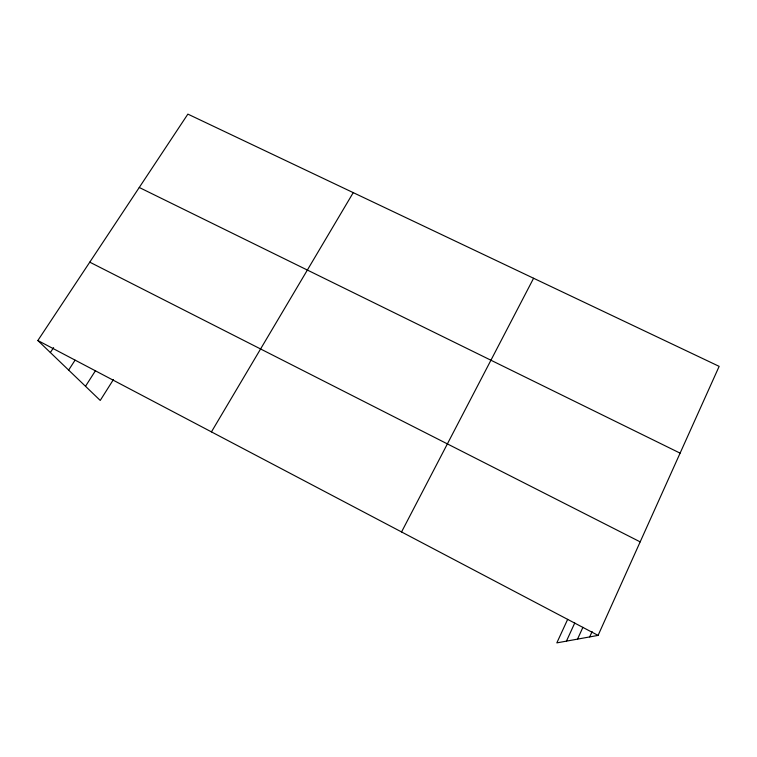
<?xml version="1.0" encoding="UTF-8"?>
<svg xmlns="http://www.w3.org/2000/svg" width="757" height="757" viewBox="0 0 757 757"><rect width="100%" height="100%" fill="white"/><g stroke="black" fill="none" stroke-linecap="round" stroke-linejoin="round"><path stroke-width="1.14" d="M567.665 619.349L556.821 642.882L598.087 635.397L719.15 366.36L187.868 114.118L37.85 340.518L100.236 400.434L113.455 379.522M589.694 636.921L592.116 631.565M577.534 639.126L582.909 627.316M566.435 641.141L574.752 622.992M401.551 531.953L533.59 278.254M211.44 431.887L353.245 192.638M85.503 386.288L95.552 370.57M68.641 370.097L75.047 360.2M50.359 352.535L53.596 347.605M139.26 187.481L680.098 453.14M89.771 262.159L640.167 541.87M37.85 340.518L598.087 635.397"/></g></svg>
